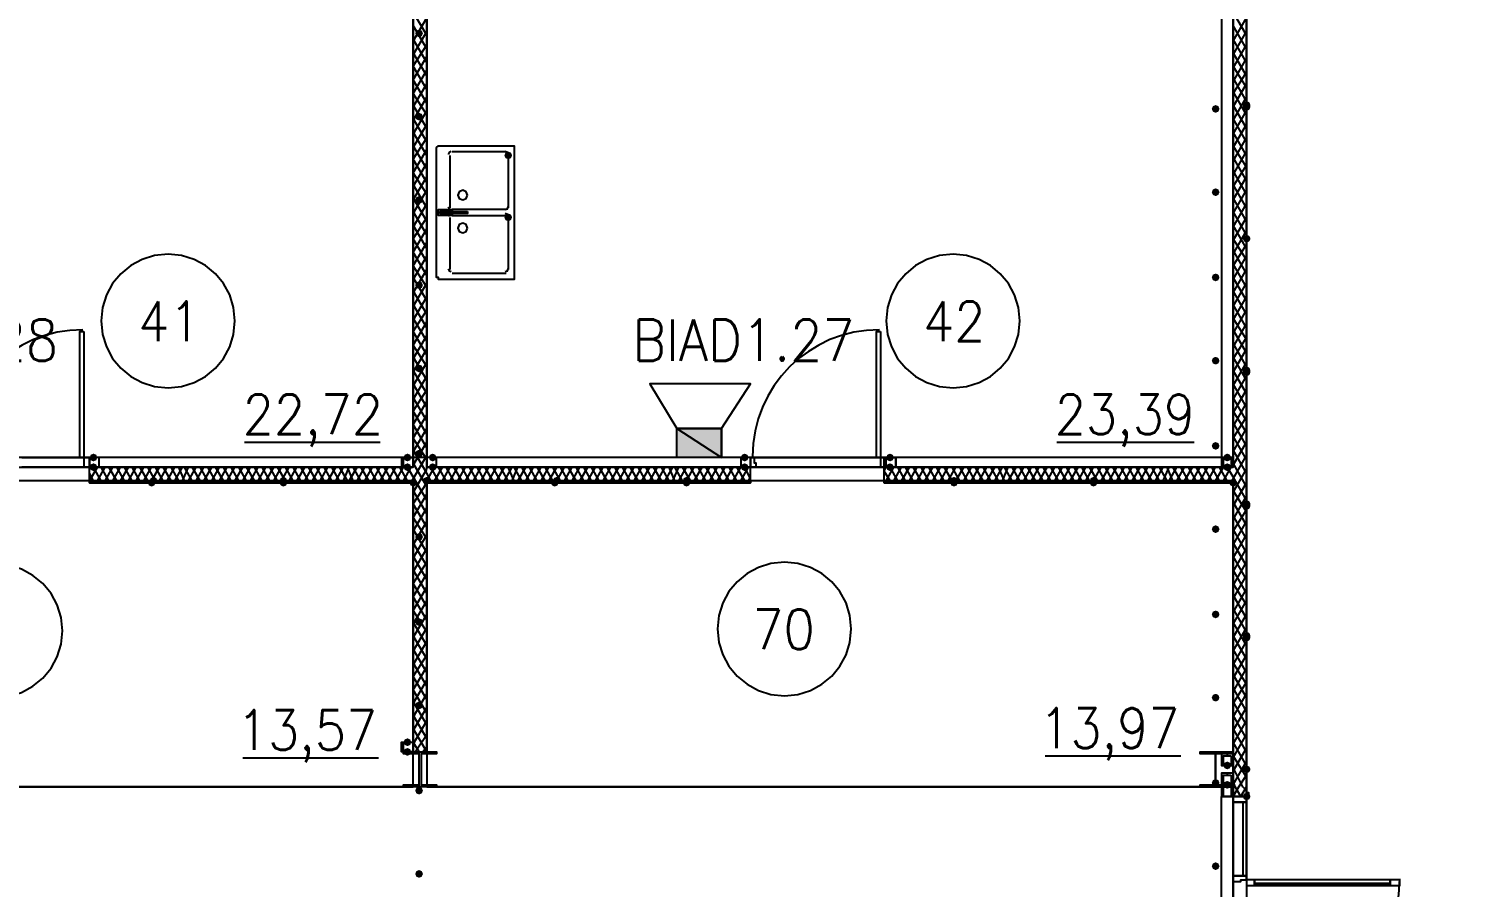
# Model space of a CAD drawing. Header units: millimetres. Extents: x 0 to 420, y 0 to 297.
# Drawn here: x 212.58 to 243.77, y 165.65 to 184.43 of the extents above; entities that cross this region are included whole.
import ezdxf

# ---------------------------------------------------------------- set-up
doc = ezdxf.new("R2010")
doc.units = ezdxf.units.MM
doc.layers.get('0').update_dxf_attribs({"linetype": 'CONTINUOUS'})
doc.styles.get("Standard").update_dxf_attribs({"font": 'STANDARD'})

msp = doc.modelspace()

# ---------------------------------------------------------------- hatches: boundary and pattern name
at = {"true_color": 0x000007}
h = msp.add_hatch(color=0, dxfattribs=at)
h.paths.add_polyline_path([(239.183333, 185.631667), (239.183333, 168.232667)], flags=0)
h.paths.add_polyline_path([(239.183333, 168.232667), (239.183333, 185.631667)], flags=0)
for points in [[(221.191667, 184.319333), (221.166796, 184.259537), (221.107, 184.234667), (221.047204, 184.259537), (221.022333, 184.319333), (221.047204, 184.379129), (221.107, 184.404), (221.166796, 184.379129)], [(221.191667, 182.499), (221.166796, 182.439204), (221.107, 182.414333), (221.047204, 182.439204), (221.022333, 182.499), (221.047204, 182.558796), (221.107, 182.583667), (221.166796, 182.558796)], [(238.590667, 182.668333), (238.565796, 182.608537), (238.506, 182.583667), (238.446204, 182.608537), (238.421333, 182.668333), (238.446204, 182.728129), (238.506, 182.753), (238.565796, 182.728129)], [(223.139, 181.652333), (223.114129, 181.592537), (223.054333, 181.567667), (222.994538, 181.592537), (222.969667, 181.652333), (222.994537, 181.712129), (223.054333, 181.737), (223.114129, 181.712129)], [(238.590667, 180.848), (238.565796, 180.788204), (238.506, 180.763333), (238.446204, 180.788204), (238.421333, 180.848), (238.446204, 180.907796), (238.506, 180.932667), (238.565796, 180.907796)], [(221.191667, 180.678667), (221.166796, 180.618871), (221.107, 180.594), (221.047204, 180.618871), (221.022333, 180.678667), (221.047204, 180.738462), (221.107, 180.763333), (221.166796, 180.738463)], [(223.139, 180.297667), (223.114129, 180.237871), (223.054333, 180.213), (222.994538, 180.237871), (222.969667, 180.297667), (222.994537, 180.357462), (223.054333, 180.382333), (223.114129, 180.357463)], [(238.590667, 178.985333), (238.565796, 178.925537), (238.506, 178.900667), (238.446204, 178.925537), (238.421333, 178.985333), (238.446204, 179.045129), (238.506, 179.07), (238.565796, 179.045129)], [(221.191667, 178.816), (221.166796, 178.756204), (221.107, 178.731333), (221.047204, 178.756204), (221.022333, 178.816), (221.047204, 178.875796), (221.107, 178.900667), (221.166796, 178.875796)], [(238.590667, 177.165), (238.565796, 177.105204), (238.506, 177.080333), (238.446204, 177.105204), (238.421333, 177.165), (238.446204, 177.224796), (238.506, 177.249667), (238.565796, 177.224796)], [(221.191667, 176.995667), (221.166796, 176.935871), (221.107, 176.911), (221.047204, 176.935871), (221.022333, 176.995667), (221.047204, 177.055462), (221.107, 177.080333), (221.166796, 177.055463)], [(238.590667, 175.302333), (238.565796, 175.242537), (238.506, 175.217667), (238.446204, 175.242537), (238.421333, 175.302333), (238.446204, 175.362129), (238.506, 175.387), (238.565796, 175.362129)], [(214.079667, 175.048333), (214.054796, 174.988537), (213.995, 174.963667), (213.935204, 174.988537), (213.910333, 175.048333), (213.935204, 175.108129), (213.995, 175.133), (214.054796, 175.108129)], [(220.937667, 175.048333), (220.912796, 174.988537), (220.853, 174.963667), (220.793204, 174.988537), (220.768333, 175.048333), (220.793204, 175.108129), (220.853, 175.133), (220.912796, 175.108129)], [(221.191667, 175.133), (221.166796, 175.073204), (221.107, 175.048333), (221.047204, 175.073204), (221.022333, 175.133), (221.047204, 175.192796), (221.107, 175.217667), (221.166796, 175.192796)], [(221.488, 175.048333), (221.463129, 174.988537), (221.403333, 174.963667), (221.343538, 174.988537), (221.318667, 175.048333), (221.343537, 175.108129), (221.403333, 175.133), (221.463129, 175.108129)], [(228.303667, 175.048333), (228.278796, 174.988537), (228.219, 174.963667), (228.159204, 174.988537), (228.134333, 175.048333), (228.159204, 175.108129), (228.219, 175.133), (228.278796, 175.108129)], [(231.478667, 175.048333), (231.453796, 174.988537), (231.394, 174.963667), (231.334204, 174.988537), (231.309333, 175.048333), (231.334204, 175.108129), (231.394, 175.133), (231.453796, 175.108129)], [(238.844667, 175.048333), (238.819796, 174.988537), (238.76, 174.963667), (238.700204, 174.988537), (238.675333, 175.048333), (238.700204, 175.108129), (238.76, 175.133), (238.819796, 175.108129)], [(214.079667, 174.836667), (214.054796, 174.776871), (213.995, 174.752), (213.935204, 174.776871), (213.910333, 174.836667), (213.935204, 174.896462), (213.995, 174.921333), (214.054796, 174.896463)], [(220.937667, 174.836667), (220.912796, 174.776871), (220.853, 174.752), (220.793204, 174.776871), (220.768333, 174.836667), (220.793204, 174.896462), (220.853, 174.921333), (220.912796, 174.896463)], [(221.488, 174.836667), (221.463129, 174.776871), (221.403333, 174.752), (221.343538, 174.776871), (221.318667, 174.836667), (221.343537, 174.896462), (221.403333, 174.921333), (221.463129, 174.896463)], [(228.303667, 174.836667), (228.278796, 174.776871), (228.219, 174.752), (228.159204, 174.776871), (228.134333, 174.836667), (228.159204, 174.896462), (228.219, 174.921333), (228.278796, 174.896463)], [(231.478667, 174.836667), (231.453796, 174.776871), (231.394, 174.752), (231.334204, 174.776871), (231.309333, 174.836667), (231.334204, 174.896462), (231.394, 174.921333), (231.453796, 174.896463)], [(238.844667, 174.836667), (238.819796, 174.776871), (238.76, 174.752), (238.700204, 174.776871), (238.675333, 174.836667), (238.700204, 174.896462), (238.76, 174.921333), (238.819796, 174.896463)], [(238.590667, 173.482), (238.565796, 173.422204), (238.506, 173.397333), (238.446204, 173.422204), (238.421333, 173.482), (238.446204, 173.541796), (238.506, 173.566667), (238.565796, 173.541796)], [(221.191667, 173.312667), (221.166796, 173.252871), (221.107, 173.228), (221.047204, 173.252871), (221.022333, 173.312667), (221.047204, 173.372462), (221.107, 173.397333), (221.166796, 173.372463)], [(238.590667, 171.619333), (238.565796, 171.559537), (238.506, 171.534667), (238.446204, 171.559537), (238.421333, 171.619333), (238.446204, 171.679129), (238.506, 171.704), (238.565796, 171.679129)], [(221.191667, 171.45), (221.166796, 171.390204), (221.107, 171.365333), (221.047204, 171.390204), (221.022333, 171.45), (221.047204, 171.509796), (221.107, 171.534667), (221.166796, 171.509796)], [(221.191667, 169.629667), (221.166796, 169.569871), (221.107, 169.545), (221.047204, 169.569871), (221.022333, 169.629667), (221.047204, 169.689462), (221.107, 169.714333), (221.166796, 169.689463)], [(238.590667, 169.799), (238.565796, 169.739204), (238.506, 169.714333), (238.446204, 169.739204), (238.421333, 169.799), (238.446204, 169.858796), (238.506, 169.883667), (238.565796, 169.858796)], [(220.937667, 168.825333), (220.912796, 168.765537), (220.853, 168.740667), (220.793204, 168.765537), (220.768333, 168.825333), (220.793204, 168.885129), (220.853, 168.91), (220.912796, 168.885129)], [(220.937667, 168.613667), (220.912796, 168.553871), (220.853, 168.529), (220.793204, 168.553871), (220.768333, 168.613667), (220.793204, 168.673462), (220.853, 168.698333), (220.912796, 168.673463)], [(238.844667, 168.317333), (238.819796, 168.257537), (238.76, 168.232667), (238.700204, 168.257537), (238.675333, 168.317333), (238.700204, 168.377129), (238.76, 168.402), (238.819796, 168.377129)], [(221.191667, 167.767), (221.166796, 167.707204), (221.107, 167.682333), (221.047204, 167.707204), (221.022333, 167.767), (221.047204, 167.826796), (221.107, 167.851667), (221.166796, 167.826796)], [(238.590667, 167.936333), (238.565796, 167.876537), (238.506, 167.851667), (238.446204, 167.876537), (238.421333, 167.936333), (238.446204, 167.996129), (238.506, 168.021), (238.565796, 167.996129)], [(238.844667, 167.894), (238.819796, 167.834204), (238.76, 167.809333), (238.700204, 167.834204), (238.675333, 167.894), (238.700204, 167.953796), (238.76, 167.978667), (238.819796, 167.953796)], [(221.191667, 165.946667), (221.166796, 165.886871), (221.107, 165.862), (221.047204, 165.886871), (221.022333, 165.946667), (221.047204, 166.006462), (221.107, 166.031333), (221.166796, 166.006463)], [(238.590667, 166.116), (238.565796, 166.056204), (238.506, 166.031333), (238.446204, 166.056204), (238.421333, 166.116), (238.446204, 166.175796), (238.506, 166.200667), (238.565796, 166.175796)]]:
    msp.add_hatch(color=0, dxfattribs=at).paths.add_polyline_path(points, flags=0)
at = {"true_color": 0x0000fe}
for points in [[(239.268, 182.753), (239.243129, 182.693204), (239.183333, 182.668333), (239.123538, 182.693204), (239.098667, 182.753), (239.123537, 182.812796), (239.183333, 182.837667), (239.243129, 182.812796)], [(239.268, 182.710667), (239.243129, 182.650871), (239.183333, 182.626), (239.123538, 182.650871), (239.098667, 182.710667), (239.123537, 182.770462), (239.183333, 182.795333), (239.243129, 182.770463)], [(239.268, 179.832), (239.243129, 179.772204), (239.183333, 179.747333), (239.123538, 179.772204), (239.098667, 179.832), (239.123537, 179.891796), (239.183333, 179.916667), (239.243129, 179.891796)], [(239.268, 179.832), (239.243129, 179.772204), (239.183333, 179.747333), (239.123538, 179.772204), (239.098667, 179.832), (239.123537, 179.891796), (239.183333, 179.916667), (239.243129, 179.891796)], [(239.268, 176.953333), (239.243129, 176.893537), (239.183333, 176.868667), (239.123538, 176.893537), (239.098667, 176.953333), (239.123537, 177.013129), (239.183333, 177.038), (239.243129, 177.013129)], [(239.268, 176.911), (239.243129, 176.851204), (239.183333, 176.826333), (239.123538, 176.851204), (239.098667, 176.911), (239.123537, 176.970796), (239.183333, 176.995667), (239.243129, 176.970796)], [(215.349667, 174.498), (215.324796, 174.438204), (215.265, 174.413333), (215.205204, 174.438204), (215.180333, 174.498), (215.205204, 174.557796), (215.265, 174.582667), (215.324796, 174.557796)], [(215.392, 174.540333), (215.367129, 174.480537), (215.307333, 174.455667), (215.247537, 174.480537), (215.222667, 174.540333), (215.247537, 174.600129), (215.307333, 174.625), (215.367129, 174.600129)], [(218.228333, 174.540333), (218.203463, 174.480537), (218.143667, 174.455667), (218.083871, 174.480537), (218.059, 174.540333), (218.083871, 174.600129), (218.143667, 174.625), (218.203462, 174.600129)], [(218.228333, 174.498), (218.203463, 174.438204), (218.143667, 174.413333), (218.083871, 174.438204), (218.059, 174.498), (218.083871, 174.557796), (218.143667, 174.582667), (218.203462, 174.557796)], [(221.064667, 174.498), (221.039796, 174.438204), (220.98, 174.413333), (220.920204, 174.438204), (220.895333, 174.498), (220.920204, 174.557796), (220.98, 174.582667), (221.039796, 174.557796)], [(221.064667, 174.498), (221.039796, 174.438204), (220.98, 174.413333), (220.920204, 174.438204), (220.895333, 174.498), (220.920204, 174.557796), (220.98, 174.582667), (221.039796, 174.557796)], [(221.361, 174.540333), (221.336129, 174.480537), (221.276333, 174.455667), (221.216538, 174.480537), (221.191667, 174.540333), (221.216537, 174.600129), (221.276333, 174.625), (221.336129, 174.600129)], [(221.361, 174.540333), (221.336129, 174.480537), (221.276333, 174.455667), (221.216538, 174.480537), (221.191667, 174.540333), (221.216537, 174.600129), (221.276333, 174.625), (221.336129, 174.600129)], [(224.155, 174.498), (224.130129, 174.438204), (224.070333, 174.413333), (224.010538, 174.438204), (223.985667, 174.498), (224.010537, 174.557796), (224.070333, 174.582667), (224.130129, 174.557796)], [(224.197333, 174.540333), (224.172462, 174.480537), (224.112667, 174.455667), (224.052871, 174.480537), (224.028, 174.540333), (224.052871, 174.600129), (224.112667, 174.625), (224.172462, 174.600129)], [(227.033667, 174.540333), (227.008796, 174.480537), (226.949, 174.455667), (226.889204, 174.480537), (226.864333, 174.540333), (226.889204, 174.600129), (226.949, 174.625), (227.008796, 174.600129)], [(227.033667, 174.498), (227.008796, 174.438204), (226.949, 174.413333), (226.889204, 174.438204), (226.864333, 174.498), (226.889204, 174.557796), (226.949, 174.582667), (227.008796, 174.557796)], [(232.875667, 174.540333), (232.850796, 174.480537), (232.791, 174.455667), (232.731204, 174.480537), (232.706333, 174.540333), (232.731204, 174.600129), (232.791, 174.625), (232.850796, 174.600129)], [(232.875667, 174.498), (232.850796, 174.438204), (232.791, 174.413333), (232.731204, 174.438204), (232.706333, 174.498), (232.731204, 174.557796), (232.791, 174.582667), (232.850796, 174.557796)], [(235.923667, 174.540333), (235.898796, 174.480537), (235.839, 174.455667), (235.779204, 174.480537), (235.754333, 174.540333), (235.779204, 174.600129), (235.839, 174.625), (235.898796, 174.600129)], [(235.923667, 174.498), (235.898796, 174.438204), (235.839, 174.413333), (235.779204, 174.438204), (235.754333, 174.498), (235.779204, 174.557796), (235.839, 174.582667), (235.898796, 174.557796)], [(238.971667, 174.498), (238.946796, 174.438204), (238.887, 174.413333), (238.827204, 174.438204), (238.802333, 174.498), (238.827204, 174.557796), (238.887, 174.582667), (238.946796, 174.557796)], [(239.268, 174.032333), (239.243129, 173.972537), (239.183333, 173.947667), (239.123538, 173.972537), (239.098667, 174.032333), (239.123537, 174.092129), (239.183333, 174.117), (239.243129, 174.092129)], [(239.268, 173.99), (239.243129, 173.930204), (239.183333, 173.905333), (239.123538, 173.930204), (239.098667, 173.99), (239.123537, 174.049796), (239.183333, 174.074667), (239.243129, 174.049796)], [(239.268, 171.153667), (239.243129, 171.093871), (239.183333, 171.069), (239.123538, 171.093871), (239.098667, 171.153667), (239.123537, 171.213462), (239.183333, 171.238333), (239.243129, 171.213463)], [(239.268, 171.111333), (239.243129, 171.051537), (239.183333, 171.026667), (239.123538, 171.051537), (239.098667, 171.111333), (239.123537, 171.171129), (239.183333, 171.196), (239.243129, 171.171129)], [(239.268, 168.232667), (239.243129, 168.172871), (239.183333, 168.148), (239.123538, 168.172871), (239.098667, 168.232667), (239.123537, 168.292462), (239.183333, 168.317333), (239.243129, 168.292463)], [(239.268, 168.232667), (239.243129, 168.172871), (239.183333, 168.148), (239.123538, 168.172871), (239.098667, 168.232667), (239.123537, 168.292462), (239.183333, 168.317333), (239.243129, 168.292463)], [(239.268, 168.232667), (239.243129, 168.172871), (239.183333, 168.148), (239.123538, 168.172871), (239.098667, 168.232667), (239.123537, 168.292462), (239.183333, 168.317333), (239.243129, 168.292463)], [(239.268, 167.64), (239.243129, 167.580204), (239.183333, 167.555333), (239.123538, 167.580204), (239.098667, 167.64), (239.123537, 167.699796), (239.183333, 167.724667), (239.243129, 167.699796)]]:
    msp.add_hatch(color=0, dxfattribs=at).paths.add_polyline_path(points, flags=0)
at = {"true_color": 0x000052}
h = msp.add_hatch(color=0, dxfattribs=at)
h.paths.add_polyline_path([(227.711001, 175.683333), (226.737334, 175.683333), (227.711001, 175.048333)], flags=0)
h.paths.add_polyline_path([(226.737334, 175.683333), (227.711001, 175.048333), (226.737334, 175.048333)], flags=0)
at = {"true_color": 0x000007}
h = msp.add_hatch(color=0, dxfattribs=at)
h.paths.add_polyline_path([(220.98, 174.540333), (213.910333, 174.540333), (220.98, 174.498)], flags=0)
h.paths.add_polyline_path([(213.910333, 174.540333), (220.98, 174.498), (213.910333, 174.498)], flags=0)
h = msp.add_hatch(color=0, dxfattribs=at)
h.paths.add_polyline_path([(228.346, 174.540333), (221.276333, 174.540333), (228.346, 174.498)], flags=0)
h.paths.add_polyline_path([(221.276333, 174.540333), (228.346, 174.498), (221.276333, 174.498)], flags=0)
h = msp.add_hatch(color=0, dxfattribs=at)
h.paths.add_polyline_path([(238.887, 174.540333), (231.267, 174.540333), (238.887, 174.498)], flags=0)
h.paths.add_polyline_path([(231.267, 174.540333), (238.887, 174.498), (231.267, 174.498)], flags=0)
h = msp.add_hatch(color=0, dxfattribs=at)
h.paths.add_polyline_path([(239.183333, 168.232667), (239.183333, 167.64)], flags=0)
h.paths.add_polyline_path([(239.183333, 167.64), (239.183333, 168.232667)], flags=0)

# ---------------------------------------------------------------- linework, layer by layer
at = {"color": 0, "true_color": 0x000005}
msp.add_lwpolyline([(227.711001, 149.817666), (250.909667, 149.817666), (250.909667, 138.175999), (252.899334, 138.175999), (252.899334, 138.133666), (252.899334, 138.175999), (256.159001, 138.175999), (256.159001, 149.817666), (373.168334, 149.817666), (373.168334, 175.048333), (260.773334, 175.048333), (255.100667, 175.048333), (255.100667, 153.966333), (254.889001, 153.966333), (254.592667, 153.966333), (254.592667, 186.393666), (253.830667, 186.393666), (238.633001, 186.393666), (238.633001, 175.048333), (226.737334, 175.048333), (122.343335, 175.048333)], dxfattribs=at)
at = {"color": 0, "true_color": 0x000007}
for points in [[(220.98, 185.970333), (203.877333, 185.970333), (203.877333, 174.836667), (220.98, 174.836667)], [(221.276333, 174.836667), (238.887, 174.836667), (238.887, 185.970333), (221.276333, 185.970333)], [(239.183333, 185.631667), (239.183333, 168.232667)], [(239.183333, 168.232667), (239.183333, 185.631667)], [(239.183333, 185.631667), (239.183333, 168.232667)], [(239.183333, 185.631667), (239.183333, 168.232667)], [(223.181333, 181.821667), (223.181333, 178.985333), (223.181333, 178.943), (223.139, 178.943), (221.572667, 178.943), (221.530333, 178.943), (221.530333, 178.985333), (221.488, 178.985333), (221.488, 181.821667), (221.530333, 181.864), (221.572667, 181.864), (223.139, 181.864), (223.181333, 181.864)], [(222.165333, 180.7845), (222.13434, 180.85934), (222.0595, 180.890333), (221.98466, 180.85934), (221.953667, 180.7845), (221.98466, 180.70966), (222.0595, 180.678667), (222.13434, 180.70966)], [(221.742, 180.467), (221.742, 180.424667), (221.572667, 180.424667), (221.572667, 180.382333), (221.742, 180.382333), (221.742, 180.34), (221.530333, 180.34), (221.530333, 180.467)], [(222.165333, 180.424667), (222.165333, 180.382333), (221.572667, 180.382333), (221.572667, 180.424667)], [(221.826667, 180.467), (221.826667, 180.424667), (221.742, 180.424667), (221.742, 180.467)], [(221.826667, 180.34), (221.742, 180.34), (221.742, 180.382333), (221.826667, 180.382333)], [(222.165333, 180.064833), (222.13434, 180.139673), (222.0595, 180.170667), (221.98466, 180.139673), (221.953667, 180.064833), (221.98466, 179.989993), (222.0595, 179.959), (222.13434, 179.989993)], [(213.783333, 177.8), (213.783333, 175.048333), (213.698667, 175.048333), (213.698667, 177.8)], [(231.182333, 177.8), (231.182333, 175.048333), (231.097667, 175.048333), (231.097667, 177.8)], [(213.910333, 174.836667), (213.910333, 175.048333), (213.783333, 175.048333), (213.783333, 174.921333), (213.783333, 174.836667)], [(213.910333, 174.836667), (214.122, 174.836667), (214.122, 175.048333), (213.910333, 175.048333), (213.910333, 174.836667), (214.122, 174.836667), (214.122, 175.048333), (213.910333, 175.048333)], [(220.726, 174.836667), (220.98, 174.836667), (220.98, 175.048333), (220.726, 175.048333)], [(220.768333, 174.836667), (220.768333, 175.048333), (220.98, 175.048333), (220.98, 174.836667)], [(221.276333, 174.836667), (221.488, 174.836667), (221.488, 175.048333), (221.276333, 175.048333), (221.276333, 174.836667), (221.488, 174.836667), (221.488, 175.048333), (221.276333, 175.048333)], [(228.134333, 174.836667), (228.346, 174.836667), (228.346, 175.048333), (228.134333, 175.048333), (228.134333, 174.836667), (228.346, 174.836667), (228.346, 175.048333), (228.134333, 175.048333)], [(228.473, 174.836667), (228.473, 174.921333), (228.430667, 174.921333), (228.430667, 175.048333), (228.346, 175.048333), (228.346, 174.836667)], [(231.267, 174.836667), (231.267, 175.048333), (231.182333, 175.048333), (231.182333, 174.921333), (231.182333, 174.836667)], [(231.267, 174.836667), (231.521, 174.836667), (231.521, 175.048333), (231.267, 175.048333)], [(231.309333, 174.836667), (231.309333, 175.048333), (231.521, 175.048333), (231.521, 174.836667)], [(238.633, 174.836667), (238.887, 174.836667), (238.887, 175.048333), (238.633, 175.048333)], [(238.675333, 174.836667), (238.675333, 175.048333), (238.844667, 175.048333), (238.844667, 174.836667)], [(220.98, 174.540333), (213.910333, 174.540333), (220.98, 174.498)], [(213.910333, 174.540333), (220.98, 174.498), (213.910333, 174.498)], [(213.910333, 174.498), (220.98, 174.498), (220.98, 174.540333), (213.910333, 174.540333)], [(213.910333, 174.498), (220.98, 174.498), (220.98, 174.540333), (213.910333, 174.540333)], [(228.346, 174.540333), (221.276333, 174.540333), (228.346, 174.498)], [(221.276333, 174.540333), (228.346, 174.498), (221.276333, 174.498)], [(228.346, 174.540333), (228.346, 174.498), (221.276333, 174.498), (221.276333, 174.540333), (228.346, 174.540333), (221.276333, 174.540333), (221.276333, 174.498), (228.346, 174.498)], [(238.887, 174.540333), (231.267, 174.540333), (238.887, 174.498)], [(231.267, 174.540333), (238.887, 174.498), (231.267, 174.498)], [(231.267, 174.498), (238.887, 174.498), (238.887, 174.540333), (231.267, 174.540333)], [(231.267, 174.498), (238.887, 174.498), (238.887, 174.540333), (231.267, 174.540333)], [(220.98, 168.613667), (220.768333, 168.613667), (220.768333, 168.825333), (220.98, 168.825333), (220.98, 168.613667), (220.726, 168.613667), (220.726, 168.825333), (220.98, 168.825333)], [(221.488, 167.851667), (220.768333, 167.851667), (220.768333, 167.894), (221.107, 167.894), (221.107, 168.571333), (220.768333, 168.571333), (220.768333, 168.613667), (221.488, 168.613667), (221.488, 168.571333), (221.149333, 168.571333), (221.149333, 167.894), (221.488, 167.894)], [(238.887, 167.851667), (238.167333, 167.851667), (238.167333, 167.894), (238.506, 167.894), (238.506, 168.571333), (238.167333, 168.571333), (238.167333, 168.613667), (238.887, 168.613667), (238.887, 168.571333), (238.506, 168.571333), (238.506, 167.894), (238.887, 167.894)], [(238.887, 168.571333), (238.633, 168.571333), (238.633, 168.317333), (238.887, 168.317333)], [(238.844667, 168.529), (238.844667, 168.317333), (238.675333, 168.317333), (238.675333, 168.529)], [(238.887, 168.148), (238.633, 168.148), (238.633, 167.894), (238.887, 167.894)], [(239.183333, 168.232667), (239.183333, 167.64)], [(239.183333, 167.64), (239.183333, 168.232667)], [(239.183333, 167.64), (239.183333, 168.232667)], [(239.183333, 167.64), (239.183333, 168.232667)], [(238.887, 167.64), (238.887, 167.851667), (238.633, 167.851667), (238.633, 167.64)], [(238.844667, 168.105667), (238.844667, 167.894), (238.675333, 167.894), (238.675333, 168.105667)], [(238.844667, 167.64), (238.675333, 167.64), (238.675333, 167.851667), (238.844667, 167.851667)], [(238.887, 167.64), (238.887, 167.513), (239.183333, 167.513), (239.183333, 167.64)], [(238.887, 167.64), (239.183333, 167.64)], [(239.183333, 165.904333), (239.183333, 167.513), (238.887, 167.513), (238.887, 165.904333)], [(239.183333, 167.597667), (239.183333, 167.724667), (239.225667, 167.724667), (239.225667, 167.597667)], [(239.183333, 167.724667), (239.183333, 167.64)], [(238.887, 165.777333), (239.056333, 165.777333), (239.056333, 165.819667), (239.183333, 165.819667), (239.183333, 165.904333), (238.887, 165.904333)], [(239.183333, 165.692667), (239.352667, 165.692667), (239.352667, 165.819667), (239.183333, 165.819667)], [(242.316, 165.819667), (239.352667, 165.819667), (239.352667, 165.735), (242.316, 165.735)], [(242.316, 165.735), (239.352667, 165.735), (239.352667, 165.692667), (242.316, 165.692667)], [(242.527667, 165.819667), (242.316, 165.819667), (242.316, 165.692667), (242.527667, 165.692667)]]:
    msp.add_lwpolyline(points, close=True, dxfattribs=at)
for points in [[(238.887, 185.970333), (238.887, 174.836667)], [(239.183333, 167.851667), (239.183333, 185.970333)], [(239.183333, 185.631667), (239.183333, 168.232667), (239.183333, 185.631667), (239.183333, 168.232667)], [(221.276333, 174.836667), (221.276333, 185.250667), (220.98, 185.250667), (220.98, 174.836667)], [(221.276333, 184.277), (220.98, 184.785)], [(220.98, 184.15), (221.276333, 184.658)], [(239.183333, 184.277), (238.887, 184.785)], [(238.887, 184.15), (239.183333, 184.658)], [(221.276333, 183.980667), (220.98, 184.488667)], [(220.98, 183.853667), (221.276333, 184.361667)], [(239.183333, 183.980667), (238.887, 184.488667)], [(238.887, 183.853667), (239.183333, 184.361667)], [(221.276333, 183.684333), (220.98, 184.192333)], [(220.98, 183.599667), (221.276333, 184.065333)], [(239.183333, 183.684333), (238.887, 184.192333)], [(238.887, 183.557333), (239.183333, 184.065333)], [(221.276333, 183.388), (220.98, 183.896)], [(220.98, 183.303333), (221.276333, 183.811333)], [(239.183333, 183.388), (238.887, 183.896)], [(238.887, 183.261), (239.183333, 183.769)], [(221.276333, 183.091667), (220.98, 183.599667)], [(220.98, 183.007), (221.276333, 183.515)], [(239.183333, 183.134), (238.887, 183.599667)], [(238.887, 183.007), (239.183333, 183.472667)], [(221.276333, 182.795333), (220.98, 183.303333)], [(220.98, 182.710667), (221.276333, 183.218667)], [(239.183333, 182.837667), (238.887, 183.345667)], [(238.887, 182.710667), (239.183333, 183.218667)], [(221.276333, 182.541333), (220.98, 183.007)], [(220.98, 182.414333), (221.276333, 182.922333)], [(239.183333, 182.541333), (238.887, 183.049333)], [(238.887, 182.414333), (239.183333, 182.922333)], [(221.276333, 182.245), (220.98, 182.753)], [(220.98, 182.118), (221.276333, 182.626)], [(221.276333, 181.948667), (220.98, 182.456667)], [(239.183333, 182.245), (238.887, 182.753)], [(238.887, 182.118), (239.183333, 182.626)], [(239.183333, 181.948667), (238.887, 182.456667)], [(220.98, 181.821667), (221.276333, 182.329667)], [(221.276333, 181.652333), (220.98, 182.160333)], [(238.887, 181.821667), (239.183333, 182.329667)], [(239.183333, 181.652333), (238.887, 182.160333)], [(220.98, 181.567667), (221.276333, 182.033333)], [(221.276333, 181.356), (220.98, 181.864)], [(238.887, 181.525333), (239.183333, 182.033333)], [(239.183333, 181.398333), (238.887, 181.864)], [(220.98, 181.271333), (221.276333, 181.779333)], [(221.276333, 181.059667), (220.98, 181.567667)], [(221.8055, 181.737), (221.760606, 181.718394), (221.742, 181.6735)], [(221.784333, 180.509333), (221.784333, 181.652333)], [(221.826667, 181.737), (223.012, 181.737)], [(223.054333, 181.6735), (223.035728, 181.718394), (222.990833, 181.737)], [(223.054333, 181.652333), (223.054333, 180.509333)], [(238.887, 181.229), (239.183333, 181.737)], [(239.183333, 181.102), (238.887, 181.61)], [(220.98, 180.975), (221.276333, 181.483)], [(221.276333, 180.805667), (220.98, 181.271333)], [(238.887, 180.975), (239.183333, 181.440667)], [(239.183333, 180.805667), (238.887, 181.313667)], [(220.98, 180.678667), (221.276333, 181.186667)], [(221.276333, 180.509333), (220.98, 181.017333)], [(238.887, 180.678667), (239.183333, 181.186667)], [(239.183333, 180.509333), (238.887, 181.017333)], [(220.98, 180.382333), (221.276333, 180.890333)], [(221.276333, 180.213), (220.98, 180.721)], [(220.98, 180.086), (221.276333, 180.594)], [(238.887, 180.382333), (239.183333, 180.890333)], [(239.183333, 180.213), (238.887, 180.721)], [(238.887, 180.086), (239.183333, 180.594)], [(221.276333, 179.916667), (220.98, 180.424667)], [(220.98, 179.832), (221.276333, 180.297667)], [(221.742, 180.5305), (221.760606, 180.485605), (221.8055, 180.467)], [(221.8055, 180.382333), (221.760606, 180.363728), (221.742, 180.318833)], [(221.784333, 179.154667), (221.784333, 180.297667)], [(223.012, 180.467), (221.826667, 180.467)], [(221.826667, 180.34), (223.012, 180.34)], [(222.990833, 180.467), (223.035728, 180.485605), (223.054333, 180.5305)], [(223.054333, 180.318833), (223.035728, 180.363728), (222.990833, 180.382333)], [(223.054333, 180.297667), (223.054333, 179.154667)], [(239.183333, 179.916667), (238.887, 180.424667)], [(238.887, 179.789667), (239.183333, 180.297667)], [(221.276333, 179.620333), (220.98, 180.128333)], [(220.98, 179.535667), (221.276333, 180.043667)], [(239.183333, 179.620333), (238.887, 180.128333)], [(238.887, 179.493333), (239.183333, 180.001333)], [(221.276333, 179.324), (220.98, 179.832)], [(220.98, 179.239333), (221.276333, 179.747333)], [(239.183333, 179.366333), (238.887, 179.832)], [(238.887, 179.239333), (239.183333, 179.705)], [(217.085333, 178.032833), (217.055661, 178.327177), (216.970561, 178.601329), (216.835905, 178.849416), (216.657566, 179.065566), (216.441416, 179.243905), (216.193329, 179.378561), (215.919177, 179.463661), (215.624833, 179.493333), (215.33049, 179.463661), (215.056338, 179.378561), (214.808251, 179.243905), (214.592101, 179.065566), (214.413762, 178.849416), (214.279106, 178.601329), (214.194005, 178.327177), (214.164333, 178.032833)], [(221.276333, 179.027667), (220.98, 179.535667)], [(220.98, 178.943), (221.276333, 179.451)], [(234.230333, 178.032833), (234.200661, 178.327177), (234.115561, 178.601329), (233.980905, 178.849416), (233.802566, 179.065566), (233.586416, 179.243905), (233.338329, 179.378561), (233.064177, 179.463661), (232.769833, 179.493333), (232.47549, 179.463661), (232.201338, 179.378561), (231.953251, 179.243905), (231.737101, 179.065566), (231.558762, 178.849416), (231.424106, 178.601329), (231.339005, 178.327177), (231.309333, 178.032833)], [(239.183333, 179.07), (238.887, 179.578)], [(238.887, 178.943), (239.183333, 179.451)], [(221.276333, 178.773667), (220.98, 179.239333)], [(220.98, 178.646667), (221.276333, 179.154667)], [(221.742, 179.175833), (221.760606, 179.130939), (221.8055, 179.112333)], [(223.012, 179.07), (221.826667, 179.07)], [(222.990833, 179.112333), (223.035728, 179.130939), (223.054333, 179.175833)], [(239.183333, 178.773667), (238.887, 179.281667)], [(238.887, 178.646667), (239.183333, 179.154667)], [(221.276333, 178.477333), (220.98, 178.985333)], [(220.98, 178.350333), (221.276333, 178.858333)], [(239.183333, 178.477333), (238.887, 178.985333)], [(238.887, 178.350333), (239.183333, 178.858333)], [(221.276333, 178.181), (220.98, 178.689)], [(220.98, 178.054), (221.276333, 178.562)], [(239.183333, 178.181), (238.887, 178.689)], [(238.887, 178.054), (239.183333, 178.562)], [(221.276333, 177.884667), (220.98, 178.392667)], [(220.98, 177.8), (221.276333, 178.265667)], [(221.276333, 177.588333), (220.98, 178.096333)], [(239.183333, 177.884667), (238.887, 178.392667)], [(238.887, 177.757667), (239.183333, 178.265667)], [(239.183333, 177.630667), (238.887, 178.096333)], [(213.762167, 177.842333), (213.478658, 177.828018), (213.20334, 177.786), (212.937605, 177.717674), (212.682849, 177.624432), (212.440463, 177.50767), (212.211843, 177.368781), (211.998381, 177.209158), (211.801472, 177.030195), (211.622509, 176.833286), (211.462886, 176.619824), (211.323996, 176.391204), (211.207234, 176.148818), (211.113993, 175.894061), (211.045667, 175.628327), (211.003649, 175.353009), (210.989333, 175.0695)], [(214.164333, 178.032833), (214.194005, 177.73849), (214.279106, 177.464338), (214.413762, 177.216251), (214.592101, 177.000101), (214.808251, 176.821762), (215.056338, 176.687106), (215.33049, 176.602005), (215.624833, 176.572333), (215.919177, 176.602005), (216.193329, 176.687106), (216.441416, 176.821762), (216.657566, 177.000101), (216.835905, 177.216251), (216.970561, 177.464338), (217.055661, 177.73849), (217.085333, 178.032833)], [(220.98, 177.503667), (221.276333, 178.011667)], [(221.276333, 177.292), (220.98, 177.8)], [(231.161167, 177.842333), (230.877658, 177.828018), (230.60234, 177.786), (230.336605, 177.717674), (230.081849, 177.624432), (229.839463, 177.50767), (229.610843, 177.368781), (229.397381, 177.209158), (229.200472, 177.030195), (229.021509, 176.833286), (228.861886, 176.619824), (228.722996, 176.391204), (228.606234, 176.148818), (228.512993, 175.894061), (228.444667, 175.628327), (228.402649, 175.353009), (228.388333, 175.0695)], [(231.309333, 178.032833), (231.339005, 177.73849), (231.424106, 177.464338), (231.558762, 177.216251), (231.737101, 177.000101), (231.953251, 176.821762), (232.201338, 176.687106), (232.47549, 176.602005), (232.769833, 176.572333), (233.064177, 176.602005), (233.338329, 176.687106), (233.586416, 176.821762), (233.802566, 177.000101), (233.980905, 177.216251), (234.115561, 177.464338), (234.200661, 177.73849), (234.230333, 178.032833)], [(238.887, 177.461333), (239.183333, 177.969333)], [(239.183333, 177.334333), (238.887, 177.842333)], [(220.98, 177.207333), (221.276333, 177.715333)], [(221.276333, 177.038), (220.98, 177.503667)], [(238.887, 177.207333), (239.183333, 177.673)], [(239.183333, 177.038), (238.887, 177.546)], [(220.98, 176.911), (221.276333, 177.419)], [(221.276333, 176.741667), (220.98, 177.249667)], [(238.887, 176.911), (239.183333, 177.419)], [(239.183333, 176.741667), (238.887, 177.249667)], [(220.98, 176.614667), (221.276333, 177.122667)], [(221.276333, 176.445333), (220.98, 176.953333)], [(238.887, 176.614667), (239.183333, 177.122667)], [(239.183333, 176.445333), (238.887, 176.953333)], [(220.98, 176.318333), (221.276333, 176.826333)], [(221.276333, 176.149), (220.98, 176.657)], [(238.887, 176.318333), (239.183333, 176.826333)], [(239.183333, 176.149), (238.887, 176.657)], [(220.98, 176.064333), (221.276333, 176.53)], [(221.276333, 175.852667), (220.98, 176.360667)], [(220.98, 175.768), (221.276333, 176.276)], [(238.887, 176.022), (239.183333, 176.53)], [(239.183333, 175.852667), (238.887, 176.360667)], [(238.887, 175.725667), (239.183333, 176.233667)], [(221.276333, 175.556333), (220.98, 176.064333)], [(220.98, 175.471667), (221.276333, 175.979667)], [(239.183333, 175.598667), (238.887, 176.064333)], [(238.887, 175.471667), (239.183333, 175.937333)], [(221.276333, 175.26), (220.98, 175.768)], [(220.98, 175.175333), (221.276333, 175.683333)], [(239.183333, 175.302333), (238.887, 175.810333)], [(238.887, 175.175333), (239.183333, 175.683333)], [(217.297, 175.387), (220.260333, 175.387)], [(221.276333, 175.006), (220.98, 175.471667)], [(220.98, 174.879), (221.276333, 175.387)], [(235.034667, 175.387), (238.040333, 175.387)], [(239.183333, 175.006), (238.887, 175.514)], [(238.887, 174.879), (239.183333, 175.387)], [(212.428667, 175.048333), (213.910333, 175.048333), (213.910333, 174.921333)], [(221.276333, 174.709667), (220.98, 175.217667)], [(220.98, 174.582667), (221.276333, 175.090667)], [(228.346, 174.921333), (228.346, 175.048333), (229.827667, 175.048333)], [(229.827667, 175.048333), (231.267, 175.048333), (231.267, 174.921333)], [(239.183333, 174.709667), (238.887, 175.217667)], [(238.887, 174.582667), (239.183333, 175.090667)], [(213.910333, 174.921333), (213.910333, 174.836667), (212.428667, 174.836667)], [(213.910333, 174.794333), (213.910333, 174.836667)], [(213.910333, 174.540333), (214.079667, 174.836667)], [(213.910333, 174.540333), (213.910333, 174.836667)], [(213.910333, 174.540333), (213.910333, 174.836667)], [(220.98, 174.836667), (213.910333, 174.836667)], [(213.995, 174.540333), (213.910333, 174.709667)], [(214.164333, 174.540333), (213.995, 174.836667)], [(214.079667, 174.540333), (214.249, 174.836667)], [(214.333667, 174.540333), (214.164333, 174.836667)], [(214.249, 174.540333), (214.418333, 174.836667)], [(214.503, 174.540333), (214.333667, 174.836667)], [(214.418333, 174.540333), (214.587667, 174.836667)], [(214.672333, 174.540333), (214.503, 174.836667)], [(214.587667, 174.540333), (214.757, 174.836667)], [(214.841667, 174.540333), (214.672333, 174.836667)], [(214.757, 174.540333), (214.926333, 174.836667)], [(215.011, 174.540333), (214.841667, 174.836667)], [(214.926333, 174.540333), (215.095667, 174.836667)], [(215.180333, 174.540333), (215.011, 174.836667)], [(215.095667, 174.540333), (215.265, 174.836667)], [(215.349667, 174.540333), (215.180333, 174.836667)], [(215.265, 174.540333), (215.434333, 174.836667)], [(215.519, 174.540333), (215.349667, 174.836667)], [(215.434333, 174.540333), (215.603667, 174.836667)], [(215.688333, 174.540333), (215.519, 174.836667)], [(215.603667, 174.540333), (215.773, 174.836667)], [(215.857667, 174.540333), (215.688333, 174.836667)], [(215.773, 174.540333), (215.942333, 174.836667)], [(215.984667, 174.540333), (215.857667, 174.836667)], [(215.942333, 174.540333), (216.069333, 174.836667)], [(216.154, 174.540333), (215.984667, 174.836667)], [(216.069333, 174.540333), (216.238667, 174.836667)], [(216.323333, 174.540333), (216.154, 174.836667)], [(216.238667, 174.540333), (216.408, 174.836667)], [(216.492667, 174.540333), (216.323333, 174.836667)], [(216.408, 174.540333), (216.577333, 174.836667)], [(216.662, 174.540333), (216.492667, 174.836667)], [(216.577333, 174.540333), (216.746667, 174.836667)], [(216.831333, 174.540333), (216.662, 174.836667)], [(216.746667, 174.540333), (216.916, 174.836667)], [(217.000667, 174.540333), (216.831333, 174.836667)], [(216.916, 174.540333), (217.085333, 174.836667)], [(217.17, 174.540333), (217.000667, 174.836667)], [(217.085333, 174.540333), (217.254667, 174.836667)], [(217.339333, 174.540333), (217.17, 174.836667)], [(217.254667, 174.540333), (217.424, 174.836667)], [(217.508667, 174.540333), (217.339333, 174.836667)], [(217.424, 174.540333), (217.593333, 174.836667)], [(217.678, 174.540333), (217.508667, 174.836667)], [(217.593333, 174.540333), (217.762667, 174.836667)], [(217.847333, 174.540333), (217.678, 174.836667)], [(217.762667, 174.540333), (217.932, 174.836667)], [(218.016667, 174.540333), (217.847333, 174.836667)], [(217.932, 174.540333), (218.101333, 174.836667)], [(218.186, 174.540333), (218.016667, 174.836667)], [(218.101333, 174.540333), (218.270667, 174.836667)], [(218.355333, 174.540333), (218.186, 174.836667)], [(218.270667, 174.540333), (218.44, 174.836667)], [(218.524667, 174.540333), (218.355333, 174.836667)], [(218.44, 174.540333), (218.609333, 174.836667)], [(218.694, 174.540333), (218.524667, 174.836667)], [(218.609333, 174.540333), (218.778667, 174.836667)], [(218.863333, 174.540333), (218.694, 174.836667)], [(218.778667, 174.540333), (218.948, 174.836667)], [(219.032667, 174.540333), (218.863333, 174.836667)], [(218.948, 174.540333), (219.117333, 174.836667)], [(219.202, 174.540333), (219.032667, 174.836667)], [(219.117333, 174.540333), (219.286667, 174.836667)], [(219.371333, 174.540333), (219.202, 174.836667)], [(219.286667, 174.540333), (219.456, 174.836667)], [(219.540667, 174.540333), (219.371333, 174.836667)], [(219.456, 174.540333), (219.583, 174.836667)], [(219.667667, 174.540333), (219.540667, 174.836667)], [(219.583, 174.540333), (219.752333, 174.836667)], [(219.837, 174.540333), (219.667667, 174.836667)], [(219.752333, 174.540333), (219.921667, 174.836667)], [(220.006333, 174.540333), (219.837, 174.836667)], [(219.921667, 174.540333), (220.091, 174.836667)], [(220.175667, 174.540333), (220.006333, 174.836667)], [(220.091, 174.540333), (220.260333, 174.836667)], [(220.345, 174.540333), (220.175667, 174.836667)], [(220.260333, 174.540333), (220.429667, 174.836667)], [(220.514333, 174.540333), (220.345, 174.836667)], [(220.429667, 174.540333), (220.599, 174.836667)], [(220.683667, 174.540333), (220.514333, 174.836667)], [(220.599, 174.540333), (220.768333, 174.836667)], [(220.853, 174.540333), (220.683667, 174.836667)], [(220.768333, 174.540333), (220.937667, 174.836667)], [(220.98, 174.625), (220.853, 174.836667)], [(221.276333, 174.413333), (220.98, 174.921333)], [(220.98, 174.286333), (221.276333, 174.794333)], [(221.276333, 174.794333), (221.276333, 174.836667)], [(221.276333, 174.540333), (221.445667, 174.836667)], [(228.346, 174.836667), (221.276333, 174.836667)], [(221.361, 174.540333), (221.276333, 174.709667)], [(221.530333, 174.540333), (221.361, 174.836667)], [(221.445667, 174.540333), (221.615, 174.836667)], [(221.699667, 174.540333), (221.530333, 174.836667)], [(221.615, 174.540333), (221.784333, 174.836667)], [(221.869, 174.540333), (221.699667, 174.836667)], [(221.784333, 174.540333), (221.953667, 174.836667)], [(222.038333, 174.540333), (221.869, 174.836667)], [(221.953667, 174.540333), (222.123, 174.836667)], [(222.207667, 174.540333), (222.038333, 174.836667)], [(222.123, 174.540333), (222.292333, 174.836667)], [(222.377, 174.540333), (222.207667, 174.836667)], [(222.292333, 174.540333), (222.461667, 174.836667)], [(222.546333, 174.540333), (222.377, 174.836667)], [(222.461667, 174.540333), (222.631, 174.836667)], [(222.715667, 174.540333), (222.546333, 174.836667)], [(222.631, 174.540333), (222.800333, 174.836667)], [(222.885, 174.540333), (222.715667, 174.836667)], [(222.800333, 174.540333), (222.969667, 174.836667)], [(223.054333, 174.540333), (222.885, 174.836667)], [(222.969667, 174.540333), (223.139, 174.836667)], [(223.181333, 174.540333), (223.054333, 174.836667)], [(223.139, 174.540333), (223.266, 174.836667)], [(223.350667, 174.540333), (223.181333, 174.836667)], [(223.266, 174.540333), (223.435333, 174.836667)], [(223.52, 174.540333), (223.350667, 174.836667)], [(223.435333, 174.540333), (223.604667, 174.836667)], [(223.689333, 174.540333), (223.52, 174.836667)], [(223.604667, 174.540333), (223.774, 174.836667)], [(223.858667, 174.540333), (223.689333, 174.836667)], [(223.774, 174.540333), (223.943333, 174.836667)], [(224.028, 174.540333), (223.858667, 174.836667)], [(223.943333, 174.540333), (224.112667, 174.836667)], [(224.197333, 174.540333), (224.028, 174.836667)], [(224.112667, 174.540333), (224.282, 174.836667)], [(224.366667, 174.540333), (224.197333, 174.836667)], [(224.282, 174.540333), (224.451333, 174.836667)], [(224.536, 174.540333), (224.366667, 174.836667)], [(224.451333, 174.540333), (224.620667, 174.836667)], [(224.705333, 174.540333), (224.536, 174.836667)], [(224.620667, 174.540333), (224.79, 174.836667)], [(224.874667, 174.540333), (224.705333, 174.836667)], [(224.79, 174.540333), (224.959333, 174.836667)], [(225.044, 174.540333), (224.874667, 174.836667)], [(224.959333, 174.540333), (225.128667, 174.836667)], [(225.213333, 174.540333), (225.044, 174.836667)], [(225.128667, 174.540333), (225.298, 174.836667)], [(225.382667, 174.540333), (225.213333, 174.836667)], [(225.298, 174.540333), (225.467333, 174.836667)], [(225.552, 174.540333), (225.382667, 174.836667)], [(225.467333, 174.540333), (225.636667, 174.836667)], [(225.721333, 174.540333), (225.552, 174.836667)], [(225.636667, 174.540333), (225.806, 174.836667)], [(225.890667, 174.540333), (225.721333, 174.836667)], [(225.806, 174.540333), (225.975333, 174.836667)], [(226.06, 174.540333), (225.890667, 174.836667)], [(225.975333, 174.540333), (226.144667, 174.836667)], [(226.229333, 174.540333), (226.06, 174.836667)], [(226.144667, 174.540333), (226.314, 174.836667)], [(226.398667, 174.540333), (226.229333, 174.836667)], [(226.314, 174.540333), (226.483333, 174.836667)], [(226.568, 174.540333), (226.398667, 174.836667)], [(226.483333, 174.540333), (226.652667, 174.836667)], [(226.695, 174.540333), (226.568, 174.836667)], [(226.652667, 174.540333), (226.779667, 174.836667)], [(226.864333, 174.540333), (226.695, 174.836667)], [(226.779667, 174.540333), (226.949, 174.836667)], [(227.033667, 174.540333), (226.864333, 174.836667)], [(226.949, 174.540333), (227.118333, 174.836667)], [(227.203, 174.540333), (227.033667, 174.836667)], [(227.118333, 174.540333), (227.287667, 174.836667)], [(227.372333, 174.540333), (227.203, 174.836667)], [(227.287667, 174.540333), (227.457, 174.836667)], [(227.541667, 174.540333), (227.372333, 174.836667)], [(227.457, 174.540333), (227.626333, 174.836667)], [(227.711, 174.540333), (227.541667, 174.836667)], [(227.626333, 174.540333), (227.795667, 174.836667)], [(227.880333, 174.540333), (227.711, 174.836667)], [(227.795667, 174.540333), (227.965, 174.836667)], [(228.049667, 174.540333), (227.880333, 174.836667)], [(227.965, 174.540333), (228.134333, 174.836667)], [(228.219, 174.540333), (228.049667, 174.836667)], [(228.134333, 174.540333), (228.303667, 174.836667)], [(228.346, 174.582667), (228.219, 174.836667)], [(229.827667, 174.836667), (228.346, 174.836667), (228.346, 174.921333)], [(228.346, 174.540333), (228.346, 174.836667)], [(228.346, 174.540333), (228.346, 174.836667)], [(231.267, 174.921333), (231.267, 174.836667), (229.827667, 174.836667)], [(231.267, 174.752), (231.309333, 174.836667)], [(231.267, 174.540333), (231.267, 174.836667)], [(231.267, 174.540333), (231.267, 174.836667)], [(238.887, 174.836667), (231.267, 174.836667)], [(231.394, 174.540333), (231.267, 174.752)], [(231.309333, 174.540333), (231.478667, 174.836667)], [(231.563333, 174.540333), (231.394, 174.836667)], [(231.478667, 174.540333), (231.648, 174.836667)], [(231.732667, 174.540333), (231.563333, 174.836667)], [(231.648, 174.540333), (231.817333, 174.836667)], [(231.902, 174.540333), (231.732667, 174.836667)], [(231.817333, 174.540333), (231.986667, 174.836667)], [(232.071333, 174.540333), (231.902, 174.836667)], [(231.986667, 174.540333), (232.156, 174.836667)], [(232.240667, 174.540333), (232.071333, 174.836667)], [(232.156, 174.540333), (232.325333, 174.836667)], [(232.41, 174.540333), (232.240667, 174.836667)], [(232.325333, 174.540333), (232.494667, 174.836667)], [(232.579333, 174.540333), (232.41, 174.836667)], [(232.494667, 174.540333), (232.664, 174.836667)], [(232.748667, 174.540333), (232.579333, 174.836667)], [(232.664, 174.540333), (232.833333, 174.836667)], [(232.918, 174.540333), (232.748667, 174.836667)], [(232.833333, 174.540333), (233.002667, 174.836667)], [(233.087333, 174.540333), (232.918, 174.836667)], [(233.002667, 174.540333), (233.172, 174.836667)], [(233.256667, 174.540333), (233.087333, 174.836667)], [(233.172, 174.540333), (233.341333, 174.836667)], [(233.426, 174.540333), (233.256667, 174.836667)], [(233.341333, 174.540333), (233.510667, 174.836667)], [(233.595333, 174.540333), (233.426, 174.836667)], [(233.510667, 174.540333), (233.68, 174.836667)], [(233.764667, 174.540333), (233.595333, 174.836667)], [(233.68, 174.540333), (233.849333, 174.836667)], [(233.891667, 174.540333), (233.764667, 174.836667)], [(233.849333, 174.540333), (233.976333, 174.836667)], [(234.061, 174.540333), (233.891667, 174.836667)], [(233.976333, 174.540333), (234.145667, 174.836667)], [(234.230333, 174.540333), (234.061, 174.836667)], [(234.145667, 174.540333), (234.315, 174.836667)], [(234.399667, 174.540333), (234.230333, 174.836667)], [(234.315, 174.540333), (234.484333, 174.836667)], [(234.569, 174.540333), (234.399667, 174.836667)], [(234.484333, 174.540333), (234.653667, 174.836667)], [(234.738333, 174.540333), (234.569, 174.836667)], [(234.653667, 174.540333), (234.823, 174.836667)], [(234.907667, 174.540333), (234.738333, 174.836667)], [(234.823, 174.540333), (234.992333, 174.836667)], [(235.077, 174.540333), (234.907667, 174.836667)], [(234.992333, 174.540333), (235.161667, 174.836667)], [(235.246333, 174.540333), (235.077, 174.836667)], [(235.161667, 174.540333), (235.331, 174.836667)], [(235.415667, 174.540333), (235.246333, 174.836667)], [(235.331, 174.540333), (235.500333, 174.836667)], [(235.585, 174.540333), (235.415667, 174.836667)], [(235.500333, 174.540333), (235.669667, 174.836667)], [(235.754333, 174.540333), (235.585, 174.836667)], [(235.669667, 174.540333), (235.839, 174.836667)], [(235.923667, 174.540333), (235.754333, 174.836667)], [(235.839, 174.540333), (236.008333, 174.836667)], [(236.093, 174.540333), (235.923667, 174.836667)], [(236.008333, 174.540333), (236.177667, 174.836667)], [(236.262333, 174.540333), (236.093, 174.836667)], [(236.177667, 174.540333), (236.347, 174.836667)], [(236.431667, 174.540333), (236.262333, 174.836667)], [(236.347, 174.540333), (236.516333, 174.836667)], [(236.601, 174.540333), (236.431667, 174.836667)], [(236.516333, 174.540333), (236.685667, 174.836667)], [(236.770333, 174.540333), (236.601, 174.836667)], [(236.685667, 174.540333), (236.855, 174.836667)], [(236.939667, 174.540333), (236.770333, 174.836667)], [(236.855, 174.540333), (237.024333, 174.836667)], [(237.109, 174.540333), (236.939667, 174.836667)], [(237.024333, 174.540333), (237.193667, 174.836667)], [(237.278333, 174.540333), (237.109, 174.836667)], [(237.193667, 174.540333), (237.363, 174.836667)], [(237.447667, 174.540333), (237.278333, 174.836667)], [(237.363, 174.540333), (237.49, 174.836667)], [(237.574667, 174.540333), (237.447667, 174.836667)], [(237.49, 174.540333), (237.659333, 174.836667)], [(237.744, 174.540333), (237.574667, 174.836667)], [(237.659333, 174.540333), (237.828667, 174.836667)], [(237.913333, 174.540333), (237.744, 174.836667)], [(237.828667, 174.540333), (237.998, 174.836667)], [(238.082667, 174.540333), (237.913333, 174.836667)], [(237.998, 174.540333), (238.167333, 174.836667)], [(238.252, 174.540333), (238.082667, 174.836667)], [(238.167333, 174.540333), (238.336667, 174.836667)], [(238.421333, 174.540333), (238.252, 174.836667)], [(238.336667, 174.540333), (238.506, 174.836667)], [(238.590667, 174.540333), (238.421333, 174.836667)], [(238.506, 174.540333), (238.675333, 174.836667)], [(238.76, 174.540333), (238.590667, 174.836667)], [(238.675333, 174.540333), (238.844667, 174.836667)], [(238.887, 174.625), (238.76, 174.836667)], [(239.183333, 174.413333), (238.887, 174.921333)], [(238.887, 174.286333), (239.183333, 174.794333)], [(220.98, 174.498), (213.910333, 174.498), (220.98, 174.540333), (213.910333, 174.540333)], [(213.910333, 174.540333), (220.98, 174.540333)], [(220.937667, 174.540333), (220.98, 174.582667)], [(221.276333, 174.117), (220.98, 174.625)], [(220.98, 174.540333), (220.98, 168.613667), (221.276333, 168.613667)], [(220.98, 174.032333), (221.276333, 174.498)], [(228.346, 174.540333), (221.276333, 174.540333), (228.346, 174.540333), (221.276333, 174.498)], [(221.276333, 174.540333), (228.346, 174.540333)], [(221.276333, 168.613667), (221.276333, 174.540333)], [(228.303667, 174.540333), (228.346, 174.625)], [(238.887, 174.498), (231.267, 174.498), (238.887, 174.540333), (231.267, 174.540333)], [(231.267, 174.540333), (238.887, 174.540333)], [(238.844667, 174.540333), (238.887, 174.582667)], [(239.183333, 174.117), (238.887, 174.625)], [(238.887, 174.540333), (238.887, 167.851667)], [(238.887, 173.99), (239.183333, 174.498)], [(221.276333, 173.820667), (220.98, 174.328667)], [(220.98, 173.736), (221.276333, 174.244)], [(239.183333, 173.863), (238.887, 174.328667)], [(238.887, 173.693667), (239.183333, 174.201667)], [(239.183333, 173.566667), (238.887, 174.074667)], [(221.276333, 173.524333), (220.98, 174.032333)], [(220.98, 173.439667), (221.276333, 173.947667)], [(221.276333, 173.270333), (220.98, 173.736)], [(238.887, 173.439667), (239.183333, 173.905333)], [(239.183333, 173.270333), (238.887, 173.778333)], [(220.98, 173.143333), (221.276333, 173.651333)], [(221.276333, 172.974), (220.98, 173.482)], [(238.887, 173.143333), (239.183333, 173.651333)], [(239.183333, 172.974), (238.887, 173.482)], [(220.98, 172.847), (221.276333, 173.355)], [(221.276333, 172.677667), (220.98, 173.185667)], [(238.887, 172.847), (239.183333, 173.355)], [(239.183333, 172.677667), (238.887, 173.185667)], [(220.98, 172.550667), (221.276333, 173.058667)], [(221.276333, 172.381333), (220.98, 172.889333)], [(238.887, 172.550667), (239.183333, 173.058667)], [(239.183333, 172.381333), (238.887, 172.889333)], [(213.317667, 171.2595), (213.287995, 171.553844), (213.202894, 171.827996), (213.068238, 172.076083), (212.889899, 172.292232), (212.673749, 172.470572), (212.425662, 172.605228), (212.15151, 172.690328), (211.857167, 172.72), (211.562823, 172.690328), (211.288671, 172.605228), (211.040584, 172.470572), (210.824434, 172.292232), (210.646095, 172.076083), (210.511439, 171.827996), (210.426339, 171.553844), (210.396667, 171.2595)], [(220.98, 172.296667), (221.276333, 172.762333)], [(221.276333, 172.085), (220.98, 172.593)], [(220.98, 172.000333), (221.276333, 172.508333)], [(230.547333, 171.301833), (230.517661, 171.596177), (230.432561, 171.870329), (230.297905, 172.118416), (230.119566, 172.334566), (229.903416, 172.512905), (229.655329, 172.647561), (229.381177, 172.732661), (229.086833, 172.762333), (228.79249, 172.732661), (228.518338, 172.647561), (228.270251, 172.512905), (228.054101, 172.334566), (227.875762, 172.118416), (227.741106, 171.870329), (227.656005, 171.596177), (227.626333, 171.301833)], [(238.887, 172.254333), (239.183333, 172.762333)], [(239.183333, 172.085), (238.887, 172.593)], [(221.276333, 171.788667), (220.98, 172.296667)], [(220.98, 171.704), (221.276333, 172.212)], [(238.887, 171.958), (239.183333, 172.466)], [(239.183333, 171.831), (238.887, 172.296667)], [(238.887, 171.661667), (239.183333, 172.169667)], [(221.276333, 171.492333), (220.98, 172.000333)], [(220.98, 171.407667), (221.276333, 171.915667)], [(239.183333, 171.534667), (238.887, 172.042667)], [(238.887, 171.407667), (239.183333, 171.915667)], [(221.276333, 171.238333), (220.98, 171.704)], [(220.98, 171.111333), (221.276333, 171.619333)], [(239.183333, 171.238333), (238.887, 171.746333)], [(238.887, 171.111333), (239.183333, 171.619333)], [(210.396667, 171.2595), (210.426339, 170.965156), (210.511439, 170.691004), (210.646095, 170.442917), (210.824434, 170.226768), (211.040584, 170.048428), (211.288671, 169.913772), (211.562823, 169.828672), (211.857167, 169.799), (212.15151, 169.828672), (212.425662, 169.913772), (212.673749, 170.048428), (212.889899, 170.226768), (213.068238, 170.442917), (213.202894, 170.691004), (213.287995, 170.965156), (213.317667, 171.2595)], [(221.276333, 170.942), (220.98, 171.45)], [(220.98, 170.815), (221.276333, 171.323)], [(227.626333, 171.301833), (227.656005, 171.00749), (227.741106, 170.733338), (227.875762, 170.485251), (228.054101, 170.269101), (228.270251, 170.090762), (228.518338, 169.956106), (228.79249, 169.871005), (229.086833, 169.841333), (229.381177, 169.871005), (229.655329, 169.956106), (229.903416, 170.090762), (230.119566, 170.269101), (230.297905, 170.485251), (230.432561, 170.733338), (230.517661, 171.00749), (230.547333, 171.301833)], [(239.183333, 170.942), (238.887, 171.45)], [(238.887, 170.815), (239.183333, 171.323)], [(221.276333, 170.645667), (220.98, 171.153667)], [(220.98, 170.518667), (221.276333, 171.026667)], [(239.183333, 170.645667), (238.887, 171.153667)], [(238.887, 170.518667), (239.183333, 171.026667)], [(221.276333, 170.349333), (220.98, 170.857333)], [(220.98, 170.264667), (221.276333, 170.730333)], [(239.183333, 170.349333), (238.887, 170.857333)], [(238.887, 170.222333), (239.183333, 170.730333)], [(221.276333, 170.053), (220.98, 170.561)], [(220.98, 169.968333), (221.276333, 170.476333)], [(239.183333, 170.095333), (238.887, 170.561)], [(238.887, 169.926), (239.183333, 170.434)], [(239.183333, 169.799), (238.887, 170.307)], [(221.276333, 169.756667), (220.98, 170.264667)], [(220.98, 169.672), (221.276333, 170.18)], [(238.887, 169.672), (239.183333, 170.137667)], [(239.183333, 169.502667), (238.887, 170.010667)], [(221.276333, 169.460333), (220.98, 169.968333)], [(220.98, 169.375667), (221.276333, 169.883667)], [(221.276333, 169.206333), (220.98, 169.714333)], [(238.887, 169.375667), (239.183333, 169.883667)], [(239.183333, 169.206333), (238.887, 169.714333)], [(220.98, 169.079333), (221.276333, 169.587333)], [(221.276333, 168.91), (220.98, 169.418)], [(238.887, 169.079333), (239.183333, 169.587333)], [(239.183333, 168.91), (238.887, 169.418)], [(220.98, 168.783), (221.276333, 169.291)], [(221.276333, 168.613667), (220.98, 169.121667)], [(238.887, 168.783), (239.183333, 169.291)], [(239.183333, 168.613667), (238.887, 169.121667)], [(221.107, 168.613667), (220.98, 168.825333)], [(221.022333, 168.613667), (221.276333, 168.994667)], [(221.191667, 168.613667), (221.276333, 168.740667)], [(238.887, 168.486667), (239.183333, 168.994667)], [(239.183333, 168.317333), (238.887, 168.825333)], [(217.254667, 168.486667), (220.218, 168.486667)], [(220.768333, 168.571333), (220.768333, 168.613667)], [(220.937667, 168.571333), (220.937667, 168.613667)], [(221.107, 167.851667), (221.107, 168.613667)], [(221.276333, 168.571333), (221.276333, 168.613667)], [(221.488, 168.571333), (221.488, 168.613667)], [(234.780667, 168.529), (237.744, 168.529)], [(238.167333, 168.571333), (238.167333, 168.613667)], [(238.336667, 168.571333), (238.336667, 168.613667)], [(238.506, 167.851667), (238.506, 168.613667)], [(238.675333, 168.571333), (238.675333, 168.613667)], [(238.76, 168.571333), (238.76, 168.529)], [(238.844667, 168.571333), (238.844667, 168.613667)], [(238.887, 168.190333), (239.183333, 168.698333)], [(239.183333, 168.063333), (238.887, 168.529)], [(238.76, 168.148), (238.76, 168.105667)], [(238.887, 167.894), (239.183333, 168.402)], [(239.098667, 167.851667), (238.887, 168.275)], [(239.183333, 167.64), (239.183333, 168.232667), (239.183333, 167.64), (239.183333, 168.232667)], [(220.768333, 167.851667), (220.768333, 167.894)], [(220.937667, 167.851667), (220.937667, 167.894)], [(221.276333, 167.851667), (221.276333, 167.894)], [(221.488, 167.851667), (221.488, 167.894)], [(238.167333, 167.851667), (238.167333, 167.894)], [(238.336667, 167.851667), (238.336667, 167.894)], [(238.675333, 167.851667), (238.675333, 167.894)], [(238.844667, 167.851667), (238.844667, 167.894)], [(238.929333, 167.851667), (238.887, 167.978667)], [(238.887, 167.64), (239.014, 167.851667)], [(238.887, 167.851667), (238.887, 167.64)], [(239.056333, 167.64), (238.929333, 167.851667)], [(239.014, 167.851667), (239.183333, 168.105667)], [(239.056333, 167.64), (239.183333, 167.851667)], [(239.183333, 167.767), (239.098667, 167.851667)], [(239.183333, 167.64), (239.183333, 167.851667)], [(238.675333, 167.767), (238.633, 167.767)], [(238.633, 162.433), (238.633, 167.64), (238.76, 167.64)], [(238.76, 167.64), (238.887, 167.64), (238.887, 162.433)], [(238.887, 167.767), (238.844667, 167.767)], [(238.887, 167.64), (239.183333, 167.64), (239.183333, 167.724667)], [(238.887, 167.64), (238.887, 167.682333)], [(238.887, 165.904333), (238.887, 167.513)], [(239.098667, 167.513), (239.098667, 165.904333)], [(239.162167, 162.475333), (239.506272, 162.492709), (239.840437, 162.543708), (240.162969, 162.626638), (240.472178, 162.739809), (240.766371, 162.881528), (241.043856, 163.050104), (241.302944, 163.243845), (241.54194, 163.46106), (241.759155, 163.700056), (241.952896, 163.959144), (242.121472, 164.236629), (242.263191, 164.530822), (242.376362, 164.840031), (242.459292, 165.162563), (242.510291, 165.496728), (242.527667, 165.840833)], [(242.316, 165.735), (239.352667, 165.735)]]:
    msp.add_lwpolyline(points, dxfattribs=at)
at = {"color": 0, "true_color": 0x000008}
for points in [[(255.27, 185.970333), (239.183333, 185.970333), (239.183333, 138.895667), (255.27, 138.895667)], [(238.887, 157.014333), (238.887, 167.851667), (117.432667, 167.851667), (117.432667, 157.014333)]]:
    msp.add_lwpolyline(points, close=True, dxfattribs=at)
at = {"color": 0, "true_color": 0x000052}
msp.add_lwpolyline([(227.711001, 175.683333), (227.711001, 175.048333), (226.737334, 175.048333), (226.737334, 175.683333), (227.711001, 175.683333), (228.346001, 176.656999), (226.144667, 176.656999), (226.737334, 175.683333)], dxfattribs=at)
for points in [[(227.711001, 175.683333), (226.737334, 175.683333), (227.711001, 175.048333)], [(226.737334, 175.683333), (227.711001, 175.048333), (226.737334, 175.048333)]]:
    msp.add_lwpolyline(points, close=True, dxfattribs=at)
at = {"color": 0, "true_color": 0x0000ab}
for points in [[(203.877333, 167.851667), (220.98, 167.851667), (220.98, 174.540333), (203.877333, 174.540333)], [(238.887, 167.851667), (238.887, 174.540333), (221.276333, 174.540333), (221.276333, 167.851667)]]:
    msp.add_lwpolyline(points, close=True, dxfattribs=at)

# ---------------------------------------------------------------- texts
at = {"color": 0, "true_color": 0x000007, "attachment_point": 1}
for s, insert, char_height, width in [('41', (214.96867, 178.460366), 0.872032, 0.96892446), ('42', (232.11367, 178.460366), 0.872032, 1.16270936), ('BIAD1.28', (208.364663, 178.06654), 0.90154, 4.70804214), ('BIAD1.27', (225.76367, 178.06654), 0.90154, 4.70804214), ('22,72', (217.254663, 176.428362), 0.872032, 2.76143456), ('23,39', (234.99234, 176.428362), 0.872032, 2.76143456), ('70', (228.388333, 171.729364), 0.872032, 1.06581688), ('13,57', (217.12766, 169.528034), 0.872032, 2.56764984), ('13,97', (234.65367, 169.570366), 0.872032, 2.56764984)]:
    msp.add_mtext(s, dxfattribs=dict(at, insert=insert, char_height=char_height, width=width))

doc.saveas('drawing.dxf')
